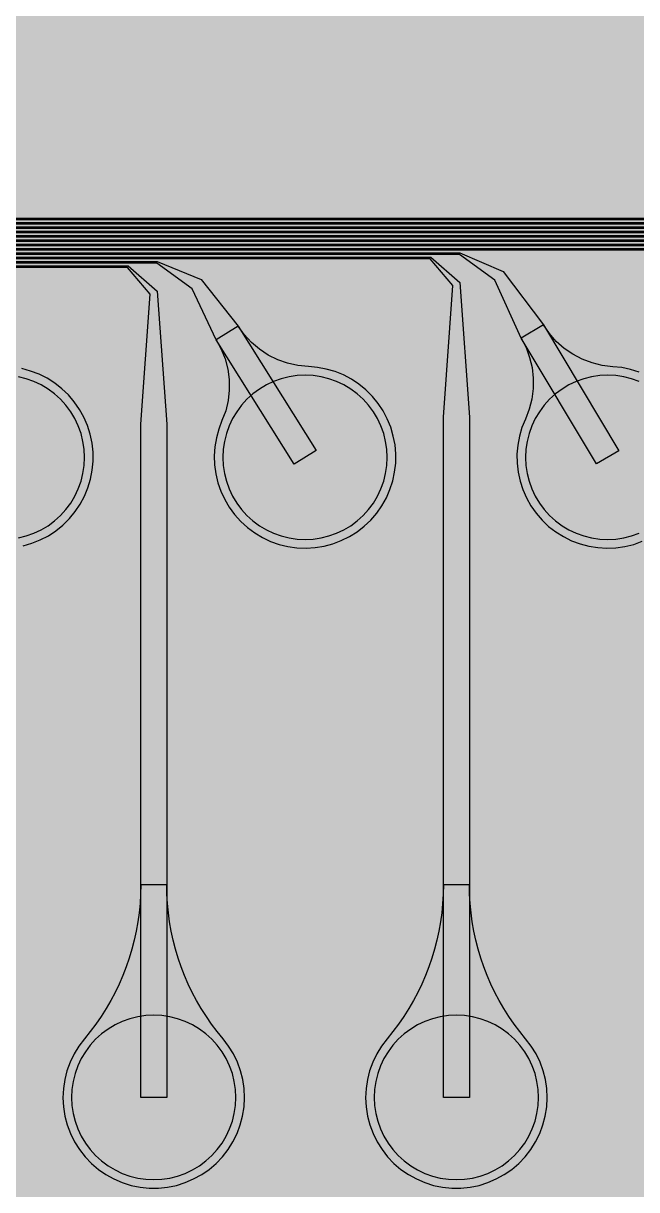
# Model space of a CAD drawing. Header units: metres. Extents: x -7220 to 10980, y -29667 to 1833.
# Drawn here: x -1883 to -1174, y -17889 to -16541 of the extents above; entities that cross this region are included whole.
import ezdxf

# ---------------------------------------------------------------- set-up
doc = ezdxf.new("R2010")
doc.units = ezdxf.units.M
for name, color, linetype in [('Metal1', 4, 'CONTINUOUS'), ('Polyimide', 7, 'CONTINUOUS'), ('Polyimide_Negative', 5, 'CONTINUOUS')]:
    doc.layers.add(name, color=color, linetype=linetype)

msp = doc.modelspace()

# ---------------------------------------------------------------- hatches: boundary and pattern name
at = {"layer": 'Polyimide'}
msp.add_hatch(color=7, dxfattribs=at).paths.add_polyline_path([(4099.4, -13861.6), (4142.6, -14152.8), (4214.2, -14438.4), (4313.4, -14715.5), (4439.2, -14981.7), (4590.6, -15234.2), (4766, -15470.7), (4963.7, -15688.8), (5181.8, -15886.5), (5418.3, -16061.9), (5670.8, -16213.3), (5936.9, -16339.1), (6214.1, -16438.3), (6499.7, -16509.9), (6790.9, -16553.1), (7085, -16567.5), (9980.4, -16567.5), (10058.8, -16571.4), (10136.4, -16582.9), (10212.6, -16601.9), (10286.5, -16628.4), (10357.5, -16662), (10424.8, -16702.3), (10487.9, -16749.1), (10546.1, -16801.8), (10598.8, -16860), (10645.6, -16923), (10685.9, -16990.4), (10719.5, -17061.4), (10745.9, -17135.3), (10765, -17211.4), (10776.5, -17289.1), (10780.4, -17367.5), (10780.4, -21957.3), (10741.6, -22012.9), (10706, -22070.6), (10673.6, -22130.1), (10644.5, -22191.4), (10618.9, -22254.2), (10596.8, -22318.2), (10578.3, -22383.5), (10563.4, -22449.6), (10552.2, -22516.5), (10544.7, -22583.8), (10541, -22651.5), (10541, -22719.3), (10544.7, -22787), (10552.2, -22854.4), (10563.4, -22921.2), (10578.3, -22987.4), (10596.8, -23052.6), (10618.9, -23116.7), (10644.5, -23179.5), (10673.6, -23240.7), (10706, -23300.3), (10741.6, -23357.9), (10780.4, -23413.5), (10780.4, -28667.5), (10776.5, -28745.9), (10765, -28823.6), (10745.9, -28899.7), (10719.5, -28973.6), (10685.9, -29044.6), (10645.6, -29112), (10598.8, -29175), (10546.1, -29233.2), (10487.9, -29285.9), (10424.8, -29332.7), (10357.5, -29373), (10286.5, -29406.6), (10212.6, -29433.1), (10136.4, -29452.1), (10058.8, -29463.6), (9980.4, -29467.5), (-6219.6, -29467.5), (-6298, -29463.6), (-6375.7, -29452.1), (-6451.9, -29433.1), (-6525.8, -29406.6), (-6596.7, -29373), (-6664.1, -29332.7), (-6727.1, -29285.9), (-6785.3, -29233.2), (-6838, -29175), (-6884.8, -29112), (-6925.2, -29044.6), (-6958.7, -28973.6), (-6985.2, -28899.7), (-7004.3, -28823.6), (-7015.8, -28745.9), (-7019.6, -28667.5), (-7019.6, -23426.3), (-6979.4, -23370.1), (-6942.3, -23311.6), (-6908.7, -23251.2), (-6878.5, -23189), (-6851.8, -23125.1), (-6828.8, -23059.9), (-6809.5, -22993.4), (-6794, -22926), (-6782.4, -22857.8), (-6774.6, -22789.1), (-6770.7, -22720), (-6770.7, -22650.8), (-6774.6, -22581.8), (-6782.4, -22513), (-6794, -22444.8), (-6809.5, -22377.4), (-6828.8, -22311), (-6851.8, -22245.7), (-6878.5, -22181.9), (-6908.7, -22119.7), (-6942.3, -22059.2), (-6979.4, -22000.8), (-7019.6, -21944.5), (-7019.6, -17367.5), (-7015.8, -17289.1), (-7004.3, -17211.4), (-6985.2, -17135.3), (-6958.7, -17061.4), (-6925.2, -16990.4), (-6884.8, -16923), (-6838, -16860), (-6785.3, -16801.8), (-6727.1, -16749.1), (-6664.1, -16702.3), (-6596.7, -16662), (-6525.8, -16628.4), (-6451.9, -16601.9), (-6375.7, -16582.9), (-6298, -16571.4), (-6219.6, -16567.5), (-3314, -16567.5), (-3019.9, -16553.1), (-2728.7, -16509.9), (-2443.1, -16438.3), (-2165.9, -16339.1), (-1899.8, -16213.3), (-1647.3, -16061.9), (-1410.8, -15886.5), (-1192.7, -15688.8), (-995, -15470.7), (-819.6, -15234.2), (-668.2, -14981.7), (-542.4, -14715.5), (-443.2, -14438.4), (-371.6, -14152.8), (-328.4, -13861.6), (-314, -13567.5), (-314, -13373.5), (-317.5, -13328.1), (-327.7, -13283.8), (-344.6, -13241.5), (-367.6, -13202.3), (-396.4, -13167), (-430.1, -13136.5), (-468, -13111.4), (-509.3, -13092.3), (-509.3, -13092.3), (-578.2, -13061.3), (-642.2, -13021.2), (-700.3, -12973), (-751.3, -12917.3), (-794.4, -12855.3), (-828.7, -12788.1), (-853.7, -12716.8), (-868.9, -12642.8), (-874, -12567.5), (-868.9, -12492.2), (-853.7, -12418.2), (-828.7, -12346.9), (-794.4, -12279.7), (-751.3, -12217.7), (-700.3, -12162), (-642.2, -12113.8), (-578.2, -12073.7), (-509.3, -12042.7), (-509.3, -12042.7), (-468, -12023.6), (-430.1, -11998.5), (-396.4, -11968), (-367.6, -11932.7), (-344.6, -11893.5), (-327.7, -11851.2), (-317.5, -11806.9), (-314, -11761.5), (-314, -11074.3), (-317.5, -11028.9), (-327.7, -10984.6), (-344.6, -10942.4), (-367.6, -10903.1), (-396.4, -10867.8), (-430.1, -10837.3), (-468, -10812.2), (-509.3, -10793.2), (-509.3, -10793.2), (-578.2, -10762.1), (-642.2, -10722.1), (-700.3, -10673.8), (-751.3, -10618.1), (-794.4, -10556.1), (-828.7, -10488.9), (-853.7, -10417.6), (-868.9, -10343.7), (-874, -10268.3), (-868.9, -10193), (-853.7, -10119), (-828.7, -10047.8), (-794.4, -9980.5), (-751.3, -9918.5), (-700.3, -9862.9), (-642.2, -9814.6), (-578.2, -9774.6), (-509.3, -9743.5), (-509.3, -9743.5), (-468, -9724.5), (-430.1, -9699.4), (-396.4, -9668.8), (-367.6, -9633.5), (-344.6, -9594.3), (-327.7, -9552), (-317.5, -9507.7), (-314, -9462.4), (-314, -8775.1), (-317.5, -8729.8), (-327.7, -8685.5), (-344.6, -8643.2), (-367.6, -8604), (-396.4, -8568.7), (-430.1, -8538.1), (-468, -8513), (-509.3, -8494), (-509.3, -8494), (-578.2, -8462.9), (-642.2, -8422.9), (-700.3, -8374.6), (-751.3, -8319), (-794.4, -8257), (-828.7, -8189.7), (-853.7, -8118.5), (-868.9, -8044.5), (-874, -7969.2), (-868.9, -7893.8), (-853.7, -7819.9), (-828.7, -7748.6), (-794.4, -7681.4), (-751.3, -7619.4), (-700.3, -7563.7), (-642.2, -7515.4), (-578.2, -7475.4), (-509.3, -7444.3), (-509.3, -7444.3), (-468, -7425.3), (-430.1, -7400.2), (-396.4, -7369.7), (-367.6, -7334.4), (-344.6, -7295.1), (-327.7, -7252.9), (-317.5, -7208.6), (-314, -7163.2), (-314, -6476), (-317.5, -6430.6), (-327.7, -6386.3), (-344.6, -6344), (-367.6, -6304.8), (-396.4, -6269.5), (-430.1, -6239), (-468, -6213.9), (-509.3, -6194.8), (-509.3, -6194.8), (-578.2, -6163.8), (-642.2, -6123.7), (-700.3, -6075.5), (-751.3, -6019.8), (-794.4, -5957.8), (-828.7, -5890.6), (-853.7, -5819.3), (-868.9, -5745.3), (-874, -5670), (-868.9, -5594.7), (-853.7, -5520.7), (-828.7, -5449.4), (-794.4, -5382.2), (-751.3, -5320.2), (-700.3, -5264.5), (-642.2, -5216.3), (-578.2, -5176.2), (-509.3, -5145.2), (-509.3, -5145.2), (-468, -5126.1), (-430.1, -5101), (-396.4, -5070.5), (-367.6, -5035.2), (-344.6, -4996), (-327.7, -4953.7), (-317.5, -4909.4), (-314, -4864), (-314, 380), (-314, 1532.5), (-269, 1532.5), (-268.8, 1525.6), (-268.1, 1518.8), (-267, 1512), (-265.4, 1505.3), (-263.4, 1498.7), (-261, 1492.3), (-258.2, 1486.1), (-254.9, 1480), (-251.3, 1474.2), (-247.3, 1468.6), (-242.9, 1463.3), (-238.2, 1458.3), (-233.2, 1453.6), (-227.9, 1449.2), (-222.3, 1445.2), (-216.5, 1441.6), (-210.4, 1438.3), (-204.2, 1435.5), (-197.8, 1433.1), (-191.2, 1431.1), (-184.5, 1429.5), (-177.7, 1428.4), (-170.9, 1427.7), (-164, 1427.5), (-157.1, 1427.7), (-150.3, 1428.4), (-143.5, 1429.5), (-136.8, 1431.1), (-130.2, 1433.1), (-123.8, 1435.5), (-117.6, 1438.3), (-111.5, 1441.6), (-105.7, 1445.2), (-100.1, 1449.2), (-94.8, 1453.6), (-89.8, 1458.3), (-85.1, 1463.3), (-80.7, 1468.6), (-76.7, 1474.2), (-73.1, 1480), (-69.8, 1486.1), (-67, 1492.3), (-64.6, 1498.7), (-62.6, 1505.3), (-61, 1512), (-59.9, 1518.8), (-59.2, 1525.6), (-59, 1532.5), (1786, 1532.5), (3835, 1532.5), (3835.2, 1539), (3835.9, 1545.6), (3836.9, 1552), (3838.4, 1558.4), (3840.3, 1564.6), (3842.6, 1570.8), (3845.3, 1576.7), (3848.4, 1582.5), (3851.9, 1588.1), (3855.7, 1593.4), (3859.8, 1598.4), (3864.3, 1603.2), (3869.1, 1607.7), (3874.1, 1611.8), (3879.4, 1615.6), (3885, 1619.1), (3890.8, 1622.2), (3896.7, 1624.9), (3902.9, 1627.2), (3909.1, 1629.1), (3915.5, 1630.6), (3921.9, 1631.6), (3928.5, 1632.3), (3935, 1632.5), (3941.5, 1632.3), (3948.1, 1631.6), (3954.5, 1630.6), (3960.9, 1629.1), (3967.1, 1627.2), (3973.3, 1624.9), (3979.2, 1622.2), (3985, 1619.1), (3990.6, 1615.6), (3995.9, 1611.8), (4000.9, 1607.7), (4005.7, 1603.2), (4010.2, 1598.4), (4014.3, 1593.4), (4018.1, 1588.1), (4021.6, 1582.5), (4024.7, 1576.7), (4027.4, 1570.8), (4029.7, 1564.6), (4031.6, 1558.4), (4033.1, 1552), (4034.1, 1545.6), (4034.8, 1539), (4035, 1532.5), (4085, 1532.5), (4085, 380), (4085, 330), (4085, -4864), (4088.5, -4909.4), (4098.7, -4953.7), (4115.6, -4996), (4138.6, -5035.2), (4167.4, -5070.5), (4201.1, -5101), (4239, -5126.1), (4280.3, -5145.2), (4280.3, -5145.2), (4349.2, -5176.2), (4413.2, -5216.3), (4471.3, -5264.5), (4522.3, -5320.2), (4565.4, -5382.2), (4599.7, -5449.4), (4624.7, -5520.7), (4639.9, -5594.7), (4645, -5670), (4639.9, -5745.3), (4624.7, -5819.3), (4599.7, -5890.6), (4565.4, -5957.8), (4522.3, -6019.8), (4471.3, -6075.5), (4413.2, -6123.7), (4349.2, -6163.8), (4280.3, -6194.8), (4239, -6213.9), (4201.1, -6239), (4167.4, -6269.5), (4138.6, -6304.8), (4115.6, -6344), (4098.7, -6386.3), (4088.5, -6430.6), (4085, -6476), (4085, -13567.5), (4099.4, -13861.6)])

# ---------------------------------------------------------------- linework, layer by layer
at = {"layer": 'Metal1'}
for points in [[(-6048.1, -19377.9), (-6048.1, -16796.6), (-6017.5, -16766), (21.9, -16766), (69.5, -16789.8), (128.8, -16884.6), (206.2, -17035.7), (179.5, -17049.3), (102.1, -16898.3), (61.2, -16797.5), (21.4, -16768), (-6016.7, -16768), (-6046.1, -16797.4), (-6046.1, -19377.1)], [(-6043.1, -19372.9), (-6043.1, -16801.6), (-6012.5, -16771), (-11.7, -16771), (21.8, -16800.4), (32.9, -16964.2), (32.9, -17782.5), (2.9, -17782.5), (2.9, -16964.2), (14, -16803.6), (-12.5, -16773), (-6011.7, -16773), (-6041.1, -16802.4), (-6041.1, -19372.1)], [(-6038.1, -19367.9), (-6038.1, -16806.6), (-6007.5, -16776), (-328.1, -16776), (-279.9, -16799.4), (-223.6, -16885.6), (-143.9, -17035.5), (-170.4, -17049.5), (-250.1, -16899.7), (-288.6, -16807.6), (-328.6, -16778), (-6006.7, -16778), (-6036.1, -16807.4), (-6036.1, -19367.1)], [(-6033.1, -19362.9), (-6033.1, -16811.6), (-6002.5, -16781), (-361.7, -16781), (-328.2, -16810.4), (-317.1, -16972.2), (-317.1, -17782.5), (-347.1, -17782.5), (-347.1, -16972.2), (-336.1, -16813.6), (-362.5, -16783), (-6001.7, -16783), (-6031.1, -16812.4), (-6031.1, -19362.1)], [(-6028.1, -19357.9), (-6028.1, -16816.6), (-5997.5, -16786), (-678.1, -16786), (-629.3, -16808.9), (-576.1, -16886.7), (-494, -17035.2), (-520.3, -17049.8), (-602.3, -16901.2), (-638.3, -16817.6), (-678.6, -16788), (-5996.7, -16788), (-6026.1, -16817.4), (-6026.1, -19357.1)], [(-6023.1, -19352.9), (-6023.1, -16821.6), (-5992.5, -16791), (-711.7, -16791), (-678.2, -16820.4), (-667.1, -16980.2), (-667.1, -17782.5), (-697.1, -17782.5), (-697.1, -16980.2), (-686.1, -16823.6), (-712.5, -16793), (-5991.7, -16793), (-6021.1, -16822.4), (-6021.1, -19352.1)], [(-6018.1, -19347.9), (-6018.1, -16826.6), (-5987.5, -16796), (-1028.1, -16796), (-978.7, -16818.3), (-928.7, -16887.9), (-844.1, -17035), (-870.1, -17050), (-954.7, -16902.9), (-988, -16827.7), (-1028.6, -16798), (-5986.7, -16798), (-6016.1, -16827.4), (-6016.1, -19347.1)], [(-6013.1, -19342.9), (-6013.1, -16831.6), (-5982.5, -16801), (-1061.7, -16801), (-1028.1, -16830.3), (-1017.1, -16988.2), (-1017.1, -17782.5), (-1047.1, -17782.5), (-1047.1, -16988.2), (-1036.1, -16833.7), (-1062.5, -16803), (-5981.7, -16803), (-6011.1, -16832.4), (-6011.1, -19342.1)], [(-6008.1, -19337.9), (-6008.1, -16836.6), (-5977.5, -16806), (-1378.1, -16806), (-1328, -16827.7), (-1281.5, -16889.2), (-1194.3, -17034.8), (-1220, -17050.2), (-1307.3, -16904.7), (-1337.8, -16837.7), (-1378.6, -16808), (-5976.7, -16808), (-6006.1, -16837.4), (-6006.1, -19337.1)], [(-6003.1, -19332.9), (-6003.1, -16841.6), (-5972.5, -16811), (-1411.7, -16811), (-1378.1, -16840.3), (-1367.1, -16996.2), (-1367.1, -17782.5), (-1397.1, -17782.5), (-1397.1, -16996.2), (-1386.1, -16843.7), (-1412.5, -16813), (-5971.7, -16813), (-6001.1, -16842.4), (-6001.1, -19332.1)], [(-5998.1, -19327.9), (-5998.1, -16846.6), (-5967.5, -16816), (-1728.1, -16816), (-1677.3, -16837), (-1634.5, -16890.7), (-1544.4, -17034.5), (-1569.8, -17050.5), (-1659.9, -16906.6), (-1687.5, -16847.8), (-1728.6, -16818), (-5966.7, -16818), (-5996.1, -16847.4), (-5996.1, -19327.1)], [(-5993.1, -19322.9), (-5993.1, -16851.6), (-5962.5, -16821), (-1761.7, -16821), (-1728.1, -16850.3), (-1717.1, -17004.2), (-1717.1, -17782.5), (-1747.1, -17782.5), (-1747.1, -17004.2), (-1736.2, -16853.7), (-1762.5, -16823), (-5961.7, -16823), (-5991.1, -16852.4), (-5991.1, -19322.1)], [(-1170.6, -16944), (-1180.6, -16940.9), (-1190.9, -16938.8), (-1201.3, -16937.7), (-1213.4, -16936.2), (-1225.2, -16933.4), (-1236.6, -16929.1), (-1247.4, -16923.4), (-1257.5, -16916.5), (-1266.6, -16908.4), (-1274.6, -16899.3), (-1281.5, -16889.2), (-1307.3, -16904.7), (-1307.3, -16904.7), (-1301.6, -16915.5), (-1297.4, -16926.9), (-1294.5, -16938.7), (-1293.2, -16950.8), (-1293.3, -16963), (-1294.8, -16975.1), (-1297.9, -16986.9), (-1302.3, -16998.2), (-1306.3, -17008), (-1309.2, -17018), (-1311.2, -17028.3), (-1312.1, -17038.8), (-1311.9, -17049.2), (-1310.7, -17059.6), (-1308.5, -17069.9), (-1305.3, -17079.8), (-1301, -17089.4), (-1295.9, -17098.6), (-1289.9, -17107.1), (-1283, -17115.1), (-1275.4, -17122.3), (-1267.1, -17128.7), (-1258.2, -17134.2), (-1248.8, -17138.9), (-1239, -17142.5), (-1228.9, -17145.2), (-1218.5, -17146.9), (-1208.1, -17147.5), (-1197.6, -17147.1), (-1187.2, -17145.6), (-1177, -17143.1), (-1167.2, -17139.6)], [(-1883.1, -17144.7), (-1873.1, -17141.8), (-1863.3, -17137.9), (-1854, -17133.1), (-1845.3, -17127.3), (-1837.1, -17120.8), (-1829.7, -17113.4), (-1823, -17105.3), (-1817.1, -17096.6), (-1812.2, -17087.4), (-1808.2, -17077.7), (-1805.2, -17067.7), (-1803.2, -17057.4), (-1802.2, -17046.9), (-1802.3, -17036.5), (-1803.4, -17026), (-1805.6, -17015.8), (-1808.8, -17005.8), (-1812.9, -16996.2), (-1818, -16987), (-1824, -16978.4), (-1830.8, -16970.4), (-1838.3, -16963.2), (-1846.6, -16956.7), (-1855.4, -16951.1), (-1864.8, -16946.4), (-1874.6, -16942.7), (-1884.7, -16939.9)]]:
    msp.add_lwpolyline(points, dxfattribs=at)
for points in [[(-1659.9, -16906.6), (-1654.1, -16917.3), (-1649.6, -16928.7), (-1646.5, -16940.4), (-1644.9, -16952.5), (-1644.8, -16964.7), (-1646.1, -16976.8), (-1648.9, -16988.7), (-1653.2, -17000.1), (-1656.9, -17009.9), (-1659.7, -17020), (-1661.4, -17030.3), (-1662.1, -17040.8), (-1661.8, -17051.3), (-1660.4, -17061.6), (-1657.9, -17071.8), (-1654.5, -17081.7), (-1650.1, -17091.3), (-1644.8, -17100.3), (-1638.6, -17108.7), (-1631.6, -17116.5), (-1623.8, -17123.6), (-1615.4, -17129.8), (-1606.4, -17135.2), (-1597, -17139.7), (-1587.1, -17143.1), (-1576.9, -17145.6), (-1566.5, -17147.1), (-1556, -17147.5), (-1545.6, -17146.9), (-1535.2, -17145.2), (-1525.1, -17142.5), (-1515.3, -17138.8), (-1505.9, -17134.2), (-1497, -17128.6), (-1488.7, -17122.2), (-1481.1, -17115), (-1474.3, -17107), (-1468.3, -17098.5), (-1463.1, -17089.3), (-1458.9, -17079.7), (-1455.7, -17069.7), (-1453.5, -17059.5), (-1452.3, -17049.1), (-1452.2, -17038.6), (-1453.1, -17028.2), (-1455.1, -17017.9), (-1458, -17007.8), (-1462, -16998.1), (-1466.9, -16988.9), (-1472.7, -16980.1), (-1479.3, -16972), (-1486.7, -16964.6), (-1494.8, -16958), (-1503.6, -16952.2), (-1512.8, -16947.3), (-1522.5, -16943.4), (-1532.6, -16940.4), (-1542.9, -16938.5), (-1553.3, -16937.6), (-1565.5, -16936.4), (-1577.4, -16933.7), (-1588.8, -16929.7), (-1599.7, -16924.2), (-1609.9, -16917.5), (-1619.2, -16909.6), (-1627.4, -16900.6), (-1634.5, -16890.7), (-1659.9, -16906.6)], [(-1747.1, -17536.9), (-1747.3, -17547.7), (-1748, -17558.4), (-1749, -17569.1), (-1750.5, -17579.7), (-1752.3, -17590.3), (-1754.6, -17600.8), (-1757.3, -17611.1), (-1760.4, -17621.4), (-1763.9, -17631.6), (-1767.8, -17641.6), (-1772.1, -17651.4), (-1776.7, -17661.1), (-1781.8, -17670.6), (-1787.2, -17679.9), (-1792.9, -17688.9), (-1799, -17697.7), (-1805.5, -17706.3), (-1812.3, -17714.6), (-1818.7, -17723.1), (-1824.2, -17732.1), (-1828.9, -17741.7), (-1832.5, -17751.6), (-1835.1, -17761.9), (-1836.6, -17772.4), (-1837.1, -17783), (-1836.5, -17793.6), (-1834.9, -17804.1), (-1832.2, -17814.3), (-1828.5, -17824.2), (-1823.8, -17833.7), (-1818.1, -17842.7), (-1811.6, -17851.1), (-1804.3, -17858.8), (-1796.2, -17865.7), (-1787.5, -17871.7), (-1778.2, -17876.8), (-1768.5, -17881), (-1758.4, -17884.2), (-1748, -17886.3), (-1737.4, -17887.4), (-1726.8, -17887.4), (-1716.3, -17886.3), (-1705.9, -17884.2), (-1695.8, -17881), (-1686, -17876.8), (-1676.7, -17871.7), (-1668, -17865.7), (-1660, -17858.8), (-1652.6, -17851.1), (-1646.1, -17842.7), (-1640.5, -17833.7), (-1635.8, -17824.2), (-1632.1, -17814.3), (-1629.4, -17804.1), (-1627.7, -17793.6), (-1627.1, -17783), (-1627.6, -17772.4), (-1629.2, -17761.9), (-1631.8, -17751.6), (-1635.4, -17741.7), (-1640, -17732.1), (-1645.6, -17723.1), (-1652, -17714.6), (-1658.8, -17706.3), (-1665.2, -17697.7), (-1671.3, -17688.9), (-1677.1, -17679.9), (-1682.5, -17670.6), (-1687.5, -17661.1), (-1692.2, -17651.4), (-1696.4, -17641.6), (-1700.3, -17631.6), (-1703.8, -17621.4), (-1706.9, -17611.1), (-1709.6, -17600.8), (-1711.9, -17590.3), (-1713.8, -17579.7), (-1715.2, -17569.1), (-1716.3, -17558.4), (-1716.9, -17547.7), (-1717.1, -17536.9), (-1747.1, -17536.9)], [(-1397.1, -17536.9), (-1397.3, -17547.7), (-1398, -17558.4), (-1399, -17569.1), (-1400.5, -17579.7), (-1402.3, -17590.3), (-1404.6, -17600.8), (-1407.3, -17611.1), (-1410.4, -17621.4), (-1413.9, -17631.6), (-1417.8, -17641.6), (-1422.1, -17651.4), (-1426.7, -17661.1), (-1431.8, -17670.6), (-1437.2, -17679.9), (-1442.9, -17688.9), (-1449, -17697.7), (-1455.5, -17706.3), (-1462.3, -17714.6), (-1468.7, -17723.1), (-1474.2, -17732.1), (-1478.9, -17741.7), (-1482.5, -17751.6), (-1485.1, -17761.9), (-1486.6, -17772.4), (-1487.1, -17783), (-1486.5, -17793.6), (-1484.9, -17804.1), (-1482.2, -17814.3), (-1478.5, -17824.2), (-1473.8, -17833.7), (-1468.1, -17842.7), (-1461.6, -17851.1), (-1454.3, -17858.8), (-1446.2, -17865.7), (-1437.5, -17871.7), (-1428.2, -17876.8), (-1418.5, -17881), (-1408.4, -17884.2), (-1398, -17886.3), (-1387.4, -17887.4), (-1376.8, -17887.4), (-1366.3, -17886.3), (-1355.9, -17884.2), (-1345.8, -17881), (-1336, -17876.8), (-1326.7, -17871.7), (-1318, -17865.7), (-1310, -17858.8), (-1302.6, -17851.1), (-1296.1, -17842.7), (-1290.5, -17833.7), (-1285.8, -17824.2), (-1282.1, -17814.3), (-1279.4, -17804.1), (-1277.7, -17793.6), (-1277.1, -17783), (-1277.6, -17772.4), (-1279.2, -17761.9), (-1281.8, -17751.6), (-1285.4, -17741.7), (-1290, -17732.1), (-1295.6, -17723.1), (-1302, -17714.6), (-1308.8, -17706.3), (-1315.2, -17697.7), (-1321.3, -17688.9), (-1327.1, -17679.9), (-1332.5, -17670.6), (-1337.5, -17661.1), (-1342.2, -17651.4), (-1346.4, -17641.6), (-1350.3, -17631.6), (-1353.8, -17621.4), (-1356.9, -17611.1), (-1359.6, -17600.8), (-1361.9, -17590.3), (-1363.8, -17579.7), (-1365.2, -17569.1), (-1366.3, -17558.4), (-1366.9, -17547.7), (-1367.1, -17536.9), (-1397.1, -17536.9)]]:
    msp.add_lwpolyline(points, close=True, dxfattribs=at)
at = {"layer": 'Polyimide_Negative'}
for points in [[(-1888.6, -17135.7), (-1879.5, -17133.4), (-1870.8, -17130.3), (-1862.3, -17126.3), (-1854.3, -17121.5), (-1846.9, -17115.9), (-1839.9, -17109.7), (-1833.7, -17102.8), (-1828.1, -17095.3), (-1823.3, -17087.3), (-1819.4, -17078.9), (-1816.2, -17070.1), (-1814, -17061), (-1812.6, -17051.8), (-1812.1, -17042.5), (-1812.1, -17042.5), (-1812.6, -17033.2), (-1814, -17024), (-1816.2, -17014.9), (-1819.4, -17006.1), (-1823.3, -16997.7), (-1828.1, -16989.7), (-1833.7, -16982.2), (-1839.9, -16975.3), (-1846.9, -16969.1), (-1854.3, -16963.5), (-1862.3, -16958.7), (-1870.8, -16954.7), (-1879.5, -16951.6), (-1888.6, -16949.3)], [(-1170.8, -16954.7), (-1179.5, -16951.6), (-1188.6, -16949.3), (-1197.8, -16948), (-1207.1, -16947.5), (-1216.4, -16948), (-1225.7, -16949.3), (-1234.7, -16951.6), (-1243.5, -16954.7), (-1251.9, -16958.7), (-1259.9, -16963.5), (-1267.4, -16969.1), (-1274.3, -16975.3), (-1280.6, -16982.2), (-1286.1, -16989.7), (-1290.9, -16997.7), (-1294.9, -17006.1), (-1298, -17014.9), (-1300.3, -17024), (-1301.7, -17033.2), (-1302.1, -17042.5), (-1301.7, -17051.8), (-1300.3, -17061), (-1298, -17070.1), (-1294.9, -17078.9), (-1290.9, -17087.3), (-1286.1, -17095.3), (-1280.6, -17102.8), (-1274.3, -17109.7), (-1267.4, -17115.9), (-1259.9, -17121.5), (-1251.9, -17126.3), (-1243.5, -17130.3), (-1234.7, -17133.4), (-1225.7, -17135.7), (-1216.4, -17137), (-1207.1, -17137.5), (-1197.8, -17137), (-1188.6, -17135.7), (-1179.5, -17133.4), (-1170.8, -17130.3)]]:
    msp.add_lwpolyline(points, dxfattribs=at)
for points in [[(-1462.1, -17042.5), (-1462.6, -17033.2), (-1464, -17024), (-1466.2, -17014.9), (-1469.4, -17006.1), (-1473.3, -16997.7), (-1478.1, -16989.7), (-1483.7, -16982.2), (-1489.9, -16975.3), (-1496.9, -16969.1), (-1504.3, -16963.5), (-1512.3, -16958.7), (-1520.8, -16954.7), (-1529.5, -16951.6), (-1538.6, -16949.3), (-1547.8, -16948), (-1557.1, -16947.5), (-1566.4, -16948), (-1575.7, -16949.3), (-1584.7, -16951.6), (-1593.5, -16954.7), (-1601.9, -16958.7), (-1609.9, -16963.5), (-1617.4, -16969.1), (-1624.3, -16975.3), (-1630.6, -16982.2), (-1636.1, -16989.7), (-1640.9, -16997.7), (-1644.9, -17006.1), (-1648, -17014.9), (-1650.3, -17024), (-1651.7, -17033.2), (-1652.1, -17042.5), (-1651.7, -17051.8), (-1650.3, -17061), (-1648, -17070.1), (-1644.9, -17078.9), (-1640.9, -17087.3), (-1636.1, -17095.3), (-1630.6, -17102.8), (-1624.3, -17109.7), (-1617.4, -17115.9), (-1609.9, -17121.5), (-1601.9, -17126.3), (-1593.5, -17130.3), (-1584.7, -17133.4), (-1575.7, -17135.7), (-1566.4, -17137), (-1557.1, -17137.5), (-1547.8, -17137), (-1538.6, -17135.7), (-1529.5, -17133.4), (-1520.8, -17130.3), (-1512.3, -17126.3), (-1504.3, -17121.5), (-1496.9, -17115.9), (-1489.9, -17109.7), (-1483.7, -17102.8), (-1478.1, -17095.3), (-1473.3, -17087.3), (-1469.4, -17078.9), (-1466.2, -17070.1), (-1464, -17061), (-1462.6, -17051.8), (-1462.1, -17042.5)], [(-1637.1, -17782.5), (-1637.6, -17773.2), (-1639, -17764), (-1641.2, -17754.9), (-1644.4, -17746.1), (-1648.3, -17737.7), (-1653.1, -17729.7), (-1658.7, -17722.2), (-1664.9, -17715.3), (-1671.9, -17709.1), (-1679.3, -17703.5), (-1687.3, -17698.7), (-1695.8, -17694.7), (-1704.5, -17691.6), (-1713.6, -17689.3), (-1722.8, -17688), (-1732.1, -17687.5), (-1741.4, -17688), (-1750.7, -17689.3), (-1759.7, -17691.6), (-1768.5, -17694.7), (-1776.9, -17698.7), (-1784.9, -17703.5), (-1792.4, -17709.1), (-1799.3, -17715.3), (-1805.6, -17722.2), (-1811.1, -17729.7), (-1815.9, -17737.7), (-1819.9, -17746.1), (-1823, -17754.9), (-1825.3, -17764), (-1826.7, -17773.2), (-1827.1, -17782.5), (-1826.7, -17791.8), (-1825.3, -17801), (-1823, -17810.1), (-1819.9, -17818.9), (-1815.9, -17827.3), (-1811.1, -17835.3), (-1805.6, -17842.8), (-1799.3, -17849.7), (-1792.4, -17855.9), (-1784.9, -17861.5), (-1776.9, -17866.3), (-1768.5, -17870.3), (-1759.7, -17873.4), (-1750.7, -17875.7), (-1741.4, -17877), (-1732.1, -17877.5), (-1722.8, -17877), (-1713.6, -17875.7), (-1704.5, -17873.4), (-1695.8, -17870.3), (-1687.3, -17866.3), (-1679.3, -17861.5), (-1671.9, -17855.9), (-1664.9, -17849.7), (-1658.7, -17842.8), (-1653.1, -17835.3), (-1648.3, -17827.3), (-1644.4, -17818.9), (-1641.2, -17810.1), (-1639, -17801), (-1637.6, -17791.8), (-1637.1, -17782.5)], [(-1287.1, -17782.5), (-1287.6, -17773.2), (-1289, -17764), (-1291.2, -17754.9), (-1294.4, -17746.1), (-1298.3, -17737.7), (-1303.1, -17729.7), (-1308.7, -17722.2), (-1314.9, -17715.3), (-1321.9, -17709.1), (-1329.3, -17703.5), (-1337.3, -17698.7), (-1345.8, -17694.7), (-1354.5, -17691.6), (-1363.6, -17689.3), (-1372.8, -17688), (-1382.1, -17687.5), (-1391.4, -17688), (-1400.7, -17689.3), (-1409.7, -17691.6), (-1418.5, -17694.7), (-1426.9, -17698.7), (-1434.9, -17703.5), (-1442.4, -17709.1), (-1449.3, -17715.3), (-1455.6, -17722.2), (-1461.1, -17729.7), (-1465.9, -17737.7), (-1469.9, -17746.1), (-1473, -17754.9), (-1475.3, -17764), (-1476.7, -17773.2), (-1477.1, -17782.5), (-1476.7, -17791.8), (-1475.3, -17801), (-1473, -17810.1), (-1469.9, -17818.9), (-1465.9, -17827.3), (-1461.1, -17835.3), (-1455.6, -17842.8), (-1449.3, -17849.7), (-1442.4, -17855.9), (-1434.9, -17861.5), (-1426.9, -17866.3), (-1418.5, -17870.3), (-1409.7, -17873.4), (-1400.7, -17875.7), (-1391.4, -17877), (-1382.1, -17877.5), (-1372.8, -17877), (-1363.6, -17875.7), (-1354.5, -17873.4), (-1345.8, -17870.3), (-1337.3, -17866.3), (-1329.3, -17861.5), (-1321.9, -17855.9), (-1314.9, -17849.7), (-1308.7, -17842.8), (-1303.1, -17835.3), (-1298.3, -17827.3), (-1294.4, -17818.9), (-1291.2, -17810.1), (-1289, -17801), (-1287.6, -17791.8), (-1287.1, -17782.5)]]:
    msp.add_lwpolyline(points, close=True, dxfattribs=at)

doc.saveas('drawing.dxf')
